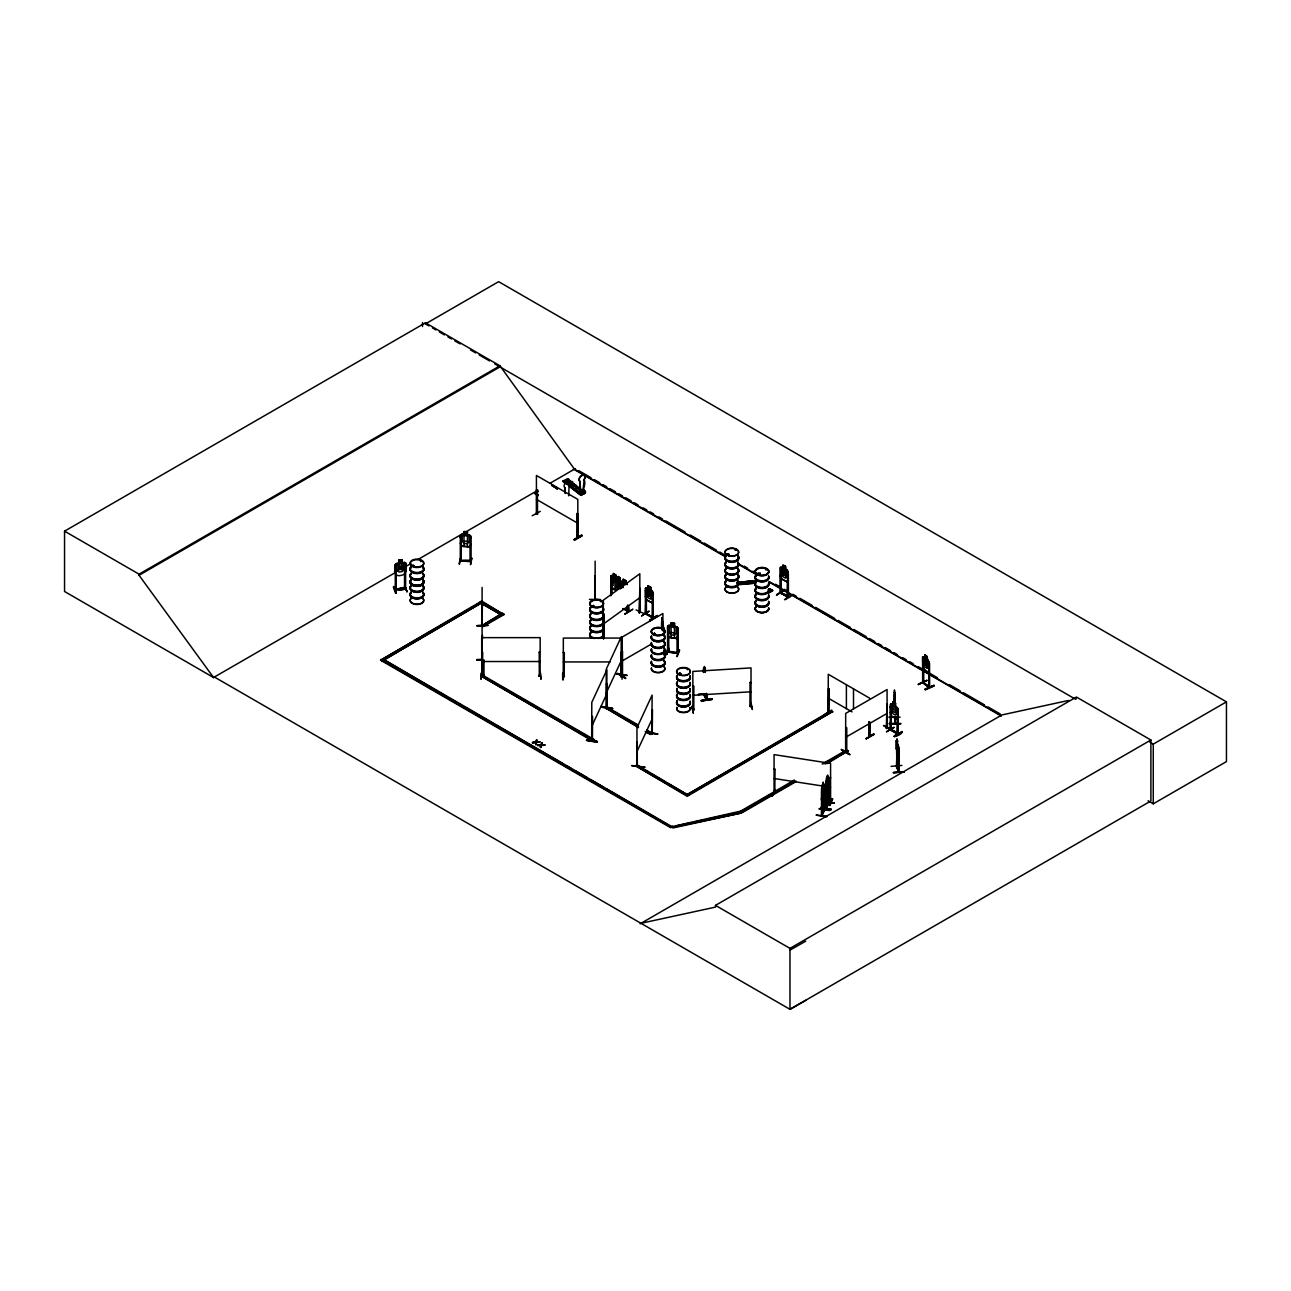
<?xml version="1.0" encoding="UTF-8"?>
<svg xmlns="http://www.w3.org/2000/svg" width="1291" height="1291" viewBox="0 0 1291 1291"><rect width="100%" height="100%" fill="white"/><g stroke="black" fill="none" stroke-linecap="round" stroke-linejoin="round"><path stroke-width="1.5" d="M894.518 704.095L894.453 689.959L894.582 693.073M589.454 599.379L600.428 599.508M894.921 704.563L893.388 703.676L893.388 702.707L894.921 703.579L894.679 699.028L894.582 700.238M894.502 692.057L894.679 698.092M894.582 699.948L894.679 694.978L894.615 697.027M894.615 702.514L894.566 703.821L894.405 698.496M568.702 495.825L569.073 485.916A3.663 2.388 -52.4 0 0 569.073 481.688A3.663 2.388 -52.4 0 0 564.925 483.48A3.663 2.388 -52.4 0 0 564.925 487.691L565.232 493.323M580.53 492.613L579.917 481.365A3.663 2.388 -52.4 0 1 579.917 477.137A3.663 2.388 -52.4 0 1 584.065 475.346A3.663 2.388 -52.4 0 1 584.065 479.574C586.727 483.576 581.547 493.856 582.677 490.419M582.806 491.516L584.194 479.671A3.663 2.388 -52.4 0 0 584.194 475.459A3.663 2.388 -52.4 0 0 580.062 477.25A3.663 2.388 -52.4 0 0 580.062 481.462L580.66 492.71M823.819 795.74C825.74 784.573 821.802 806.73 821.431 798.241M828.209 788.398C830.032 777.085 826.482 799.468 825.724 790.802M591.698 740.776L591.794 702.369L606.931 669.739L606.673 708.694L607.335 707.339M592.408 739.388L592.149 740.824L480.752 675.839L482.253 674.967L593.779 739.356L592.279 740.969L592.408 716.376L592.408 740.259M606.867 706.193L606.157 707.484M606.592 708.711L607.044 684.859M606.657 707.888L606.964 707.081M607.044 708.743L607.303 684.311M620.745 676.064L622.617 674.693L621.1 674.935M636.883 766.16L637.221 741.712L637.334 766.209L637.302 765.402M651.826 733.272C652.891 731.239 652.02 736.386 651.826 732.868L646.743 729.948M652.229 734.127L652.488 709.695M824.594 809.215L821.399 815.977L821.641 788.575L821.592 800.468M824.207 809.957L821.399 815.88M823.868 810.522L824.207 786.074L823.932 810.441M826.127 807.375C833.599 792.545 822.964 814.008 826.353 807.763M826.498 808.198L827.531 779.086L826.66 786.445M829 778.796L828.338 803.244L828.661 801.695M829.032 802.712L826.353 808.634M586.485 740.372C593.118 737.839 607.222 744.923 586.485 740.372L597.104 741.938M586.614 739.969L597.233 741.567M612.467 708.404L600.944 707.129L612.596 708.533M600.944 707.194L601.09 706.355L611.563 708.711M601.073 706.822L612.612 708.565M611.692 708.049L601.073 706.435M631.67 765.757C652.939 767.516 645.952 768.08 631.783 765.466M820.56 808.134L831.291 809.086M820.673 807.859L831.275 809.505M831.146 809.844L820.543 808.214L820.705 807.391M897.326 740.679L897.584 741.792C896.89 733.869 895.696 749.877 897.713 752.411L897.003 738.597M582.822 490.628C581.321 490.419 583.645 490.967 583.048 491.71M568.815 480.688L585.243 493.259L585.469 491.225L583.661 489.822L585.13 492.613L581.418 494.211L579.611 491.581L579.272 493.275L583.322 490.79L583.209 491.726M895.244 722.25L894.792 723.767L894.97 717.57M894.792 723.767L894.921 717.183M894.728 723.638L894.792 722.895M895.212 722.799L895.228 723.751L895.147 717.15M461.307 536.943L460.274 537.104L461.307 536.943L461.226 561.069M458.983 563.973L460.709 557.583M459.58 564.022L460.774 557.712M460.193 560.133L461.371 560.181L460.354 559.874M461.42 560.213C479.606 561.763 467.616 559.132 461.29 561.101M470.005 537.492L470.989 537.556L470.005 537.492L470.069 561.666L469.892 560.504M471.828 558.357L470.489 564.7L471.764 557.954M460.322 543.237L461.436 546.254L469.892 546.819L471.118 544.076M464.018 546.432L463.921 531.553L467.487 531.779L467.423 546.658M461.436 546.238L469.827 546.803M463.905 534.555L460.322 535.378L460.274 560.988L471.07 561.666L471.118 536.185L467.536 534.91M467.487 531.779L463.905 531.618M469.795 534.942L461.468 534.409L460.451 535.41L461.516 546.158M822.189 814.669L821.657 815.46M481.979 625.861L482.463 601.913M413.959 565.506L412.587 565.264M413.33 566.087L414.25 566.007M420.688 561.052L421.447 561.343L420.559 561.537M421.269 561.004L420.656 561.246M593.779 605.56L592.004 606.157M593.489 605.431L592.375 606.012L593.715 606.302M601.251 601.671L600.396 601.203M655.199 634.284C651.81 635.511 655.425 631.654 654.827 634.317M662.751 629.556L661.557 629.556L662.67 629.734M661.863 629.185L662.67 629.54L661.734 629.314M679.098 673.547L680.373 674.37L680.018 673.192M680.76 674.16L679.841 674.241M687.49 668.899L687.49 669.642M728.85 554.049L728.495 555.033L727.269 554.194M728.221 554.581L729.141 554.743M735.354 550.192L736.386 550.192M736.16 550.031L735.547 549.885M757.397 574.075L758.35 573.414M759.011 574.043L757.656 573.527M758.075 574.624L759.334 573.93M766.305 569.912L765.531 569.67M582.951 490.741L583.322 489.967M583.484 491.581L582.273 490.37L582.935 491.419M823.142 797.192L823.174 782.33L821.802 789.301L821.834 816.073L822.109 791.577M661.783 628.523L662.218 626.829M661.525 627.668L661.702 622.891M662.38 626.619L662.912 624.521L662.202 625.49L661.638 621.358M582.741 491.419C583.467 493.194 580.563 492.839 583.952 490.515L583.952 493.13L583.661 489.822M617.276 673.95C618.066 671.159 635.575 686.102 617.647 673.305M617.598 673.724L625.49 677.678M841.409 749.926C867.019 764.837 824.804 739.275 849.236 754.347M841.78 749.668L849.591 754.057M895.228 723.638L894.889 717.522M928.374 672.224L929.278 669.948M929.197 669.884L928.423 672.353L923.275 668.48L922.694 665.01M704.128 693.977L698.157 694.477L703.417 693.977M703.724 694.59L704.176 693.574M706.096 699.399L706.403 694.042M706.274 699.093L706.129 698.592M706.5 693.428L706.806 700.012L706.774 693.977M604.317 637.431L603.317 638.577L603.317 600.186L639.82 573.785L639.82 612.192C638.254 614.419 641.353 609.078 639.239 612.563M640.223 612.305L639.497 612.838L639.82 588.309L639.142 612.692M652.245 603.042L653.23 600.557L652.245 603.042L646.145 599.67L645.339 596.297M787.268 581.983L788.172 579.546L787.187 582.031L781.071 578.658L780.28 575.302M404.535 574.124L405.794 571.074L405.794 563.183L402.276 562.586L402.276 559.649L398.758 560.084L398.79 563.086L395.272 564.587C394.933 572.349 393.981 578.707 404.616 574.205L405.81 571.138M746.02 582.37L747.457 581.999M535.7 744.6L536.491 742.164L539.799 741.744L536.491 742.664L536.604 739.904L535.7 744.6L535.717 742.228M540.735 747.505L542.268 743.164L540.864 744.713L540.735 747.505L542.268 743.164M918.337 684.456L927.035 680.599M536.604 739.904L535.83 742.309L532.473 742.745L535.83 741.809M540.106 747.15L541.639 742.809M536.604 742.26L537.234 740.259M667.576 634.171L668.625 637.351L676.839 638.609L678.033 635.979M676.791 638.593L678.017 635.785M606.496 683.133L606.657 708.759M564.457 676.048L563.231 676.678L563.344 638.061L621.842 638.061L621.939 676.71L620.858 676.742L621.762 651.116M616.436 673.724L626.926 675.209M621.132 675.483L621.649 674.628M668.464 628.233L667.512 628.088L668.464 628.233L668.593 651.858M677.049 629.298L678.001 629.443L677.049 629.298L677.033 653.488L676.968 652.552M668.835 648.292L665.478 654.827L668.77 648.292M666.059 654.924L668.738 648.695M667.673 626.425L668.69 625.425L667.544 626.377L667.592 652.052L667.544 650.858M668.673 651.31L678.001 652.455M676.855 653.424L677.178 652.262M679.518 649.938L677.259 656.554M676.678 656.522L679.55 650.325M647.017 732.691L657.781 733.95L647.033 732.191M775.036 769.291L773.971 769.355L775.036 769.291L774.794 793.432C776.375 790.85 771.873 793.352 774.939 793.384M774.761 789.914L771.937 796.095L775.229 789.914M775.278 789.543L772.502 795.676M773.89 792.384L775.149 792.319M829.629 777.747L830.581 777.876L829.629 777.747L829.435 801.856L830.597 802.001L830.581 763.368L774.067 754.622L774.067 793.32M819.252 808.747L829.742 810.232M821.851 816.009L824.578 810.022L824.578 786.138M830.597 801.13L829.419 800.953L830.355 801.162M832.614 798.919C830.032 795.95 826.982 815.218 832.614 798.903M896.325 766.192L898.568 772.244M896.487 766.773L896.938 752.75M896.729 754.186L896.712 766.063L898.972 772.26L898.939 748.312M583.242 490.758L582.193 490.241M540.267 511.381L532.199 515.755M824.416 714.681L831.759 710.05M886.497 731.916L894.195 727.446M606.237 693.057L621.391 660.427M591.794 726.252L606.931 693.622M671.142 637.738L671.062 622.843L674.531 623.392L674.435 626.393L676.807 626.748C680.615 629.04 670.416 623.795 668.657 625.506L671.062 625.78M674.531 623.392L671.03 622.908M668.625 637.334L667.705 634.188M636.963 751.636L652.116 719.006M822.432 785.509L822.98 784.299M826.305 808.618L826.192 781.959L827.676 775.02L827.644 778.118L828.58 777.101L828.822 803.18M826.821 777.198L827.37 775.988L826.821 778.166M821.77 788.672L822.351 787.3M821.802 794.772L822.27 796.127L823.932 783.927L821.592 788.591M823.142 786.413L822.254 788.446M826.111 784.186L826.305 807.827M822.27 793.771L823.142 791.899M828.532 802.615L828.532 801.743M649.163 611.111L641.579 616.017M776.52 595.022L784.073 590.471M645.968 613.515L645.936 613.532M645.548 612.935L646.436 614.29L646.355 598.33M652.423 594.021L653.407 594.247L652.423 594.021L652.423 618.002L652.471 617.098M653.488 617.308C629.75 605.285 670.594 626.587 645.548 613.806M781.136 566.943L787.252 570.122L788.075 571.703L788.155 597.346L780.216 593.005L780.28 567.411L783.04 567.895M781.378 592.424L780.619 591.972L780.861 593.408L781.297 575.334M787.397 596.103C794.11 598.395 769.097 587.066 787.962 596.394M393.803 586.534L396.192 593.198L393.852 586.501M393.771 586.937L396.192 593.198M395.595 593.247L393.319 587.018M574.027 485.206C571.493 488.224 571.558 482.205 574.027 485.271M693.299 712.616L692.073 706.677M692.073 706.355L693.283 712.971M537.137 513.398L536.346 512.963L537.492 513.302M536.475 513.947L537.508 514.125L537.411 490.241L536.427 489.983L537.411 490.241M536.427 513.963L536.427 475.475L577.803 499.359L577.884 537.798L577.674 536.862M578.142 537.653L577.367 513.318L577.093 537.443L578.174 537.605L577.351 537.137L577.367 513.318M627.491 610.465L628.636 610.675L624.715 608.739M627.555 605.334C625.183 612.079 630.686 614.79 628.523 605.576M869.65 698.173L828.289 674.289L828.177 712.664L828.548 688.636L829.064 713.132L828.822 712.212M829.258 712.89L828.935 713.084M868.859 736.112L869.279 735.095L870.005 736.451L868.859 736.112L868.94 721.863M890.274 729.899L898.003 734.305L897.971 708.678L891.145 703.756L890.354 730.044L890.338 704.337L891.242 703.708M897.342 733.11L898.358 733.288L883.802 725.477M883.48 725.607L898.342 734.192L897.568 709.856L897.293 733.998L897.568 715.827M395.191 589.89L396.176 588.97M481.446 672.901L480.994 679.324L481.382 672.918M563.199 679.244L563.037 673.337M562.65 679.712L562.634 673.337M563.166 679.647L563.166 672.901L563.263 679.728M622.52 651.681L621.552 651.939L622.52 651.681L622.52 675.661L622.585 674.741M845.879 751.136L846.751 750.668L845.686 750.846M887.401 728.108L887.062 704.031L886.288 728.366L887.433 727.188L886.562 727.898M896.277 740.663L898.601 746.634L898.601 772.308L898.601 746.634M754.557 580.853L736.983 582.37M754.67 581.257L737.016 582.741M737.435 584.129L755.235 583.177L737.629 584.823M737.5 584.403L755.17 582.58L737.548 584.533M537.637 495.712L534.555 493.452L537.814 491.693M537.814 495.437L534.861 493.146L536.039 492.855M551.806 485.755L552.693 485.077M563.07 481.43L566.023 483.722L562.957 481.462L567.911 479.316M568.895 486.029L580.772 495.195L582.306 494.518L563.909 481.059M567.33 479.542L567.685 478.751L563.296 480.946L581.725 494.792L563.296 480.639M580.821 495.195L585.469 492.936M584.274 493.646L566.765 479.606M692.767 710.05C696.01 710.131 690.669 709.227 693.703 708.872L693.767 710.05L693.864 686.102L692.88 686.167M751.152 705.677L750.006 705.741M621.391 674.935L621.391 636.544L606.237 669.174L606.221 707.629M824.32 809.699L824.191 784.444M413.798 565.684L412.41 566.007M593.586 605.899L592.65 606.076M600.928 601.654L600.46 601.122M654.327 633.316L653.553 634.026M655.247 634.414L654.23 633.381M735.289 550.111L736.16 549.788M680.405 674.047C681.035 672.078 677.355 674.548 679.518 673.224M680.793 673.902L679.373 673.821M687.07 669.19L687.78 669.384M757.333 573.866L758.188 573.365M703.417 672.433L703.821 667.996L704.483 669.351M922.597 682.713L923.549 683.02M604.253 638.303L604.236 614.387L603.317 614.694L604.236 614.387M640.094 612.402L640.126 588.438M395.094 589.971C414.524 582.999 403.26 593.263 395.304 589.341L404.519 588.163M396.03 588.97L405.6 587.792M404.712 565.103L405.681 564.99L404.632 564.893L404.712 588.696M405.794 587.986L404.841 588.18M481.801 675.096L482.56 676.323L482.673 652.149L481.688 652.375M540.3 675.387L539.089 675.387M573.93 485.368L571.832 485.513M621.455 675.806L622.601 675.516L621.471 675.871L621.552 637.431L662.912 613.548L662.912 627.474M845.734 750.862L846.67 750.716M845.96 728.076L845.879 752.008L846.735 751.507L845.734 751.733M846.622 751.62L846.654 727.672M886.401 728.253L886.627 728.479M750.039 682.471L751.072 682.632L750.039 682.471L749.926 706.371L751.136 706.29M749.974 705.967L751.104 705.386L750.991 706.274M535.184 493.227L537.814 491.371M552.387 485.9L557.163 488.966M584.339 493.662L567.959 481.059M583.161 491.468L579.611 492.823L579.611 491.581M703.434 694.122L706.355 699.996M706.129 699.448L706.129 693.477M706.806 699.916L703.853 693.929L706.467 698.705M460.209 559.891L460.193 561.004M460.209 560.762L471.005 561.375M414.185 565.894L412.636 566.007M654.505 633.365L655.134 633.881L653.972 633.574M757.882 573.462L757.43 574.334L758.543 574.35M923.63 683.133L923.775 658.071L924.872 657.926L924.889 654.795L926.986 656.474L926.922 659.459L929.278 662.057L929.278 687.748L922.662 682.761L922.613 657.167L924.969 657.877L924.889 654.795L927.083 656.441L928.003 661.266L928.003 666.753L926.922 668.27L924.872 666.737L923.775 663.558M636.108 609.965L644.693 613.854M896.357 765.305L896.277 766.257M897.003 766.725L896.374 740.534L896.277 748.49M898.375 771.679L898.342 770.872M603.317 624.069L639.82 597.668M620.132 581.128L620.309 578.094C615.646 572.801 619.583 582.386 616.017 578.562L615.129 579.191L616.065 578.675M610.804 595.684L610.853 576.012L611.66 575.431L617.631 578.82M610.853 576.012L613.499 576.561L613.419 573.478L615.968 574.947L615.888 577.932L617.598 578.901M623.15 582.16L620.664 581.708M645.339 588.422L646.258 587.776L645.419 614.08L645.419 588.373M481.575 676.032L482.802 675.629M539.202 652.165L540.187 652.149L539.202 652.165L539.315 676.323L539.089 675.177L540.3 675.161L540.074 676.323L540.187 637.641L481.688 637.641L481.801 675.968M539.202 676.048L540.3 676.032M563.231 675.58L564.215 675.516M563.344 675.58L563.457 676.71M563.457 676.419L564.345 676.726M564.312 675.822L563.457 675.839M667.495 651.745L678.114 653.343M648.017 585.824L650.632 587.26L648.017 585.824L646.726 594.699L648.034 597.765L650.454 599.105L651.761 597.475L651.761 591.988L650.454 587.357M646.258 587.776L648.114 588.906L648.114 585.969M646.097 590.52L645.371 590.132L646.452 614.258M646.21 587.954L652.31 591.117L653.149 592.714L653.23 618.341L645.694 613.854M653.149 592.714L653.02 618.276M641.643 615.678L648.776 611.353M652.471 617.969L652.681 593.86M657.2 615.549L649.567 620.051L650.002 620.793L657.571 616.162L650.002 620.777M649.615 620.455L657.151 615.484M780.571 568.96L781.297 569.363M785.477 566.297L786.687 576.464L785.396 578.11L782.959 576.77L781.668 573.688L782.959 564.812L785.557 566.249L785.396 569.283L787.203 570.202M787.623 580.821L787.365 596.991L787.623 572.849M781.071 578.658L787.203 581.854M769.759 589.051L768.5 589.487A6.858 3.954 0 0 1 761.077 594.312A6.858 3.954 0 0 1 756.042 588.406M772.212 590.423L769.92 588.664M776.569 595.167L784.153 590.1L776.569 594.667M784.605 599.54C794.901 591.972 796.047 594.021 784.928 599.734M578.061 513.721L577.093 513.479M577.012 536.685L578.029 536.653M574.156 539.477L581.918 535.007L574.221 539.557M574.592 540.219L582.289 535.668L574.156 539.977M611.514 594.086L611.773 578.013M615.968 577.884L615.807 575.044M621.391 581.16L627.41 584.597L625.78 583.564L625.78 580.627L623.23 579.175L621.939 586.211M611.644 587.26C609.659 578.739 611.321 591.698 616.146 589.842M625.78 580.627L625.619 583.677M624.731 613.919C631.509 610.74 638.9 604.898 625.054 614.145M621.552 674.854L622.601 674.903M622.52 675.564L620.971 675.839M664.526 652.762L667.463 653.94L663.913 651.923M828.548 688.636L829.258 689.039M886.804 728.479L887.337 704.192M891.064 706.467L890.354 706.064L891.145 730.399L890.596 728.866M898.262 710.26L897.293 710.018M868.859 735.499L870.005 735.58M873.733 733.788L866.019 738.791L874.12 734.45M891.064 729.48L890.274 729.028L891.145 729.528M891.145 729.77L898.262 733.272M891.145 730.399L891.323 706.306M897.213 733.24L897.971 734.353M902.119 731.594C883.786 739.937 902.603 736.015 902.07 731.529M214.5 677.081L213.661 677.581L64.55 591.488L64.55 531.166L425.449 322.798L499.956 365.805L574.463 469.149L725.929 556.599A6.826 3.938 0 0 0 731.852 562.36A6.826 3.938 0 0 0 737.758 556.453M425.449 322.798L425.449 323.912L498.633 281.664L1226.45 701.868L1226.45 761.577L1153.266 803.825L1148.038 800.791M64.55 531.166L139.057 574.172L499.956 365.805M805.778 1000.331L789.979 1009.336L214.403 677.033L213.548 677.517L139.057 575.286L499.956 366.918M213.548 677.517L395.304 572.591M403.986 567.572L410.958 563.554M417.913 559.536L537.927 490.241M550.111 483.205L575.302 468.665M446.17 696.333L383.588 659.459L672.175 826.821L670.658 827.692L380.571 660.201L481.704 601.057L503.91 614.629L483.221 626.571L481.704 625.699L502.393 612.999L503.91 614.629M380.571 660.201L473.329 606.657M476.766 604.672L481.704 601.057M485.158 623.698L498.955 615.742M481.704 624.941L483.221 625.812L503.91 613.87M616.017 578.562L621.907 582.047L622.843 587.486M621.859 582.031L620.213 581.079L621.487 582.79L621.487 588.276M615.129 587.066L615.291 579.223L615.92 590.439L615.291 587.05M622.843 583.532L622.762 587.534M480.752 676.581L482.253 674.967M621.552 661.315L650.858 644.387M768.032 593.408L772.712 590.713L769.92 588.874L768.5 589.697L771.082 591.197L768.5 589.487M768.694 591.988L772.018 590.068M768.71 592.359L772.502 590.165M768.71 592.553L772.68 590.713M638.48 727.656L606.35 708.372L607.867 707.5L638.303 725.074M606.35 709.114L607.867 708.243L623.085 717.038M593.779 739.356L592.279 740.227L480.752 675.839M646.936 731.787L650.309 733.74L651.826 732.868M645.242 731.561L650.309 734.498L651.826 733.627L646.743 730.69M784.299 738.484L687.183 794.562L831.13 710.712L832.647 711.567L687.183 796.305L635.462 765.708L636.979 764.837L688.684 795.434L667.996 783.492M635.462 766.451L636.979 765.579L649.034 772.551M787.768 736.483L831.13 711.454L832.647 712.325M635.462 765.708L687.183 795.563L832.647 711.567M380.571 659.459L670.658 826.934L740.582 811.151L794.401 780.071M892.969 701.771L895.518 703.24L892.969 701.771L891.694 710.631L892.969 713.729L895.341 715.101L896.616 713.471L895.518 703.24M845.686 737.29L887.062 713.407M897.971 708.743L897.084 707.178M891.129 715.601L890.435 712.164L891.113 715.617L897.1 719.055L897.971 716.634M822.173 764.03L846.476 750.006L847.993 750.878L827.16 763.643M719.071 816.59L740.582 811.894L756.203 802.873M759.673 800.872L780.506 788.833M783.976 786.832L792.658 781.83M823.916 763.788L846.735 750.878M606.108 788.672L672.918 827.967L741.324 813.04L740.582 811.151L742.083 812.023L795.901 780.942M825.417 763.901L847.993 750.878M740.582 811.894L742.083 812.765L795.901 781.684M640.142 923.807L1001.897 714.94L1068.545 700.448M640.981 923.307L715.488 907.105L715.488 905.378L1076.387 697.011L1150.894 740.017L1150.894 800.969L789.979 1009.336L789.979 948.385L1150.894 740.017M1076.387 698.738L1075.548 699.238L494.76 363.917M1149.813 742.115L1153.266 744.116L1226.45 701.868M789.979 950.128L805.778 941.123M571.848 484.916L573.946 485.093M464.018 534.668L462.243 535.523L462.243 541.01L464.018 543.479L467.358 543.705L469.149 541.462L469.149 535.975L467.358 534.877M845.605 751.846L845.686 713.407L887.062 689.523L887.143 727.866M846.46 750.474L846.025 751.991M846.38 751.394L846.38 727.511M727.85 553.774L727.204 554.597M922.613 657.167L922.968 682.632L929.601 687.57L929.504 663.671L928.6 663.348L929.165 687.732L929.1 662.089M923.259 659.33L923.339 683.278M929.504 663.671L928.6 663.348M923.549 682.148L922.597 681.842L923.339 682.406M918.385 684.569L927.099 680.228L918.385 684.085M928.536 686.554L923.339 682.649L929.052 686.247M929.052 687.119L928.616 686.441M925.066 689.104C952.209 677.662 906.879 697.608 933.813 685.327M925.437 689.83L934.151 686.005M569.492 480.139C556.841 484.141 574.915 481.462 567.685 478.751M570.703 481.075C555.969 486.642 582.709 477.105 568.121 484.674M568.121 484.367L572.51 482.463M574.108 483.705C570.299 483.028 567.169 490.257 575.915 485.093M579.272 491.726L581.418 492.968M668.431 652.133L668.56 628.023M677.856 653.569L678.017 627.894L677.936 653.601L667.608 652.02M829.516 801.614L830.678 801.743M671.142 625.974L669.4 626.684L669.4 632.17L671.142 634.785L674.386 635.285L676.129 633.203L676.129 627.716L674.386 626.474M747.166 582.725L747.457 581.838M396.047 590.116L396.143 566.184L395.094 566.087L396.143 566.184M405.568 588.922L405.681 563.231M413.136 565.2L412.378 565.748M678.033 825.53L691.718 822.561M695.623 821.705L703.434 819.995M707.355 819.139L715.166 817.429M672.175 826.079L672.918 827.224L741.324 813.04M617.84 579.707L616.565 579.949L617.84 588.518M693.767 709.146L692.767 709.179M780.49 592.811L788.446 597.136L788.333 573.252L787.365 573.01M787.542 595.829L788.059 597.346M536.62 512.801L537.121 514.334L537.137 490.386M536.62 513.673L537.508 514.125M627.749 610.223L628.233 611.756M828.467 711.599L828.677 711.68M869.133 735.967L869.876 736.338M701.352 700.416C734.143 695.542 679.195 704.483 711.922 698.754M712.051 699.415L701.384 700.932L712.067 699.48M703.385 668.431L703.547 672.417M705.322 668.431L705.289 672.417L704.353 666.43L705.451 671.352M750.975 706.597L751.023 667.899L692.847 671.433L692.896 710.098L692.734 708.969M662.864 628.459L661.767 617.808L662.315 621.019L661.815 618.825M662.477 622.795L663.396 631.541M663.413 625.828L661.767 617.808M663.768 627.507L663.768 631.493M663.606 650.987L668.948 650.309L663.735 651.826L669.077 651.084M663.622 651.067L668.964 650.341M663.606 651.487L668.964 650.729M536.604 741.76L539.799 741.744M532.473 742.244L539.799 742.244M532.473 742.745L535.717 742.728M541.639 744.665L544.834 745.149L541.526 745.569M540.751 745.633L537.508 745.149L544.834 745.149M537.508 745.149L540.864 744.713M537.508 745.649L540.864 745.214M541.526 745.068L544.834 744.649M402.308 559.713L398.79 560.149L398.903 563.166L397.144 564.377L397.144 569.864L398.903 571.994L402.179 571.574L403.938 569.008L403.938 563.521L402.179 562.763L402.276 559.649M404.583 562.36L396.385 563.392L395.24 564.522L395.304 590.213M406.907 591.843L404.583 585.662L406.972 591.343M620.81 675.548L621.729 675.548M896.938 742.793L897.713 750.071C897.358 727.527 895.97 755.638 897.535 747.618C898.165 761.545 898.601 739.598 897.519 746.279L897.148 742.664M896.261 748.425L898.229 756.752L898.488 754.541M891.032 766.354L901.893 765.434M898.568 771.373L898.972 772.163M893.42 772.438L904.281 771.97L893.437 772.518M667.108 654.069L663.961 652.262M736.935 582.451L754.541 580.805M737.064 582.919L754.735 581.483M737.145 583.177L752.782 581.692M922.887 681.713L923.097 683.213M728.221 573.704L727.688 573.753M758.914 573.85L757.785 573.85L759.415 574.027M780.571 592.843L780.442 567.459M780.974 593.408L781.023 569.525M751.152 703.159L752.379 709.501L750.636 702.788M751.023 705.37L749.99 705.451L750.2 706.613M751.072 706.516L750.039 706.355M692.847 695.316L751.023 691.782M470.989 561.698L470.828 560.81M536.701 513.721L536.701 489.838M628.217 611.708L628.265 605.721M869.214 735.999L869.214 721.717M827.531 778.102L827.999 783.556L826.66 788.785L826.192 787.445M895.147 699.238L895.147 705.209M894.469 699.754L894.389 703.321L894.518 692.218M889.176 717.038L894.663 716.941M889.176 717.376L900.134 717.167M900.472 723.702C866.309 723.589 923.872 722.992 889.515 724.186M487.756 625.199L476.799 625.748L487.756 625.328M476.799 625.602L487.756 625.538M482.463 635.107L482.463 638.948M564.328 652.568L563.344 652.568L564.328 652.568L564.232 676.742M620.858 652.568L621.859 652.794L620.858 652.568L620.745 676.678L621.842 676.403M482.285 659.217L476.799 659.653L482.285 659.959M476.799 659.991L482.285 659.556M476.799 659.636L482.285 659.895M622.004 672.934L622.068 679.276M481.688 676.258L482.673 676.258M539.202 676.258L540.187 676.258M540.267 672.482L540.945 679.308L540.348 672.53M594.748 575.673L594.748 600.218M481.688 661.525L540.187 661.525M563.344 661.944L610.143 661.944M481.85 674.822L483.98 674.822M481.85 675.564L483.98 675.564L483.98 659.798M829.597 800.694L829.629 801.889M830.371 802.001L830.371 801.13M622.246 675.419L622.246 651.535M464.018 535.636L467.358 535.862M464.018 541.123L467.358 541.349M728.495 553.855L727.366 554.63M679.841 673.321L680.906 673.854M668.544 651.003L667.528 652.003M616.307 673.934L626.942 675.548M647.033 732.513L657.668 734.143M829.855 805.019L832.033 798.822M819.123 808.957L829.758 810.57M826.95 816.348C809.586 814.121 815.67 815.218 826.934 816.767M671.142 626.942L674.451 627.571M671.142 632.429L674.386 632.929M668.738 637.189L676.742 638.416M826.627 777.004L825.82 783.008L828.612 777.004M822.351 784.363L822.222 799.081M774.067 778.505L830.581 787.252M823.561 801.614L834.18 803.26M898.714 771.566L896.777 766.144M404.599 585.162L406.988 591.714M728.544 554.129L727.688 554.646M869.634 736.612L869.65 722.266M894.421 717.231L894.389 718.006M482.092 659.572L482.092 587.389M652.278 591.197L650.535 590.245L650.632 587.26M646.21 599.605L652.342 602.994M563.296 480.946L581.337 494.953M581.45 494.889L581.079 493.114M893.824 727.317L886.546 731.577M623.23 579.369L625.619 580.724M615.807 578.965L613.419 577.593L613.419 583.08M625.619 584.645L623.23 583.29L623.23 586.937M611.514 578.174L610.804 577.771L611.079 595.522M611.563 587.308L616.065 589.89M828.322 712.745L828.983 689.2M868.94 736.16L869.731 736.612L869.924 722.121M624.441 608.9L627.474 610.627M623.198 608.497L628.491 611.466M622.924 608.658L628.265 611.692M617.647 673.628L625.506 678.178M425.449 323.912L428.919 325.913M432.388 327.914L435.858 329.915M439.311 331.916L444.507 334.918M447.977 336.919L451.447 338.92M454.916 340.921L460.112 343.922M470.505 349.926L475.701 352.927M479.171 354.928L489.563 360.915M578.788 470.666L590.971 477.702M594.457 479.719L599.686 482.737M603.155 484.738L606.641 486.755M610.127 488.756L615.355 491.774M618.841 493.791L622.31 495.809M625.796 497.81L631.025 500.827M634.51 502.845L637.98 504.846M643.208 507.863L646.694 509.88M650.18 511.881L653.649 513.899M658.878 516.916L662.364 518.917M665.849 520.935L685.005 531.989M690.217 535.007L700.674 541.042M704.144 543.043L716.344 550.079M719.813 552.096L725.042 555.114M744.197 566.168L747.683 568.185M752.895 571.187L756.381 573.204M775.536 584.258L780.765 587.276M784.25 589.293L787.72 591.294M792.948 594.312L796.434 596.329M799.92 598.33L812.104 605.366M815.589 607.383L834.744 618.437M838.214 620.455L850.414 627.491M853.884 629.492L866.083 636.544M869.553 638.545L874.782 641.562M878.267 643.58L881.753 645.581M885.239 647.598L890.451 650.616M893.937 652.617L897.423 654.634M902.635 657.652L906.121 659.653M909.606 661.67L913.092 663.671M918.321 666.689L921.79 668.706M925.276 670.707L937.46 677.759M949.66 684.795L960.101 690.814M963.586 692.831L984.484 704.886M987.954 706.903L1000.154 713.939M738.129 563.634L755.542 573.688M769.468 581.741L1001.041 715.44M573.317 468.988L725.3 556.728M737.532 563.796L754.993 573.882M768.968 581.951L1001.3 716.085M536.427 499.359L577.803 523.242M890.322 707.129L897.971 711.519M828.289 698.173L852.076 711.906M620.132 578.19L617.76 576.819L617.76 579.756M846.476 750.749L847.993 751.62M483.431 602.8L500.666 612.757M481.93 603.672L500.892 614.629L480.204 602.687M626.458 718.974L636.608 724.832M606.35 708.372L638.48 726.914M483.996 676.71L497.939 684.763M501.424 686.78L538.024 707.904M541.51 709.921L590.294 738.081M652.488 774.535L664.558 781.507M449.639 698.35L461.823 705.37M465.293 707.371L562.65 763.578M566.12 765.595L571.332 768.597M574.818 770.614L586.985 777.634M590.455 779.651L602.623 786.671M715.488 905.378L789.979 948.385M404.503 562.392L405.81 563.247M923.339 656.764L928.374 660.556M567.669 479.042L585.469 492.775M564.151 480.591L582.273 494.55M569.073 485.916L580.869 495.163M564.925 487.691L565.361 493.436M557.438 489.047L554.501 486.481M534.894 492.646L538.395 495.389M534.894 492.952L538.186 495.47M933.829 685.715L925.131 689.572M740.582 811.151L741.324 812.297M787.123 570.251L787.994 571.703M652.197 591.246L653.052 592.714M704.547 667.431L705.128 668.625M704.547 668.399L705.128 669.609M703.676 668.012L705.289 671.336M620.277 588.97L618.922 585.436C617.921 589.438 614.919 586.227 618.389 584.468L616.791 580.208L618.889 584.097C619.809 580.224 622.843 583.532 619.438 585.097L620.519 587.857M613.419 585.436L612.128 582.354L613.419 573.478M904.281 771.953L893.437 772.857M754.59 580.498L755.17 582.79M691.992 706.742L693.202 713.035M894.469 699.528L894.566 701.481M894.615 694.042L894.647 697.931M1153.266 744.116L1153.266 803.825M897.89 708.727L897.89 716.57M894.857 693.606L894.76 705.225M894.502 717.199L894.502 718.135M853.512 688.845L853.512 708.743M846.396 684.746L846.396 708.63M828.499 776.972L828.338 803.244M825.724 782.959L825.82 808.682M823.287 782.346L823.255 785.461M751.862 582.903L751.265 581.015M748.118 583.258L747.521 581.37M746.133 583.435L745.536 581.563M674.418 623.472L674.435 638.238M663.526 626.958L663.526 630.928M662.444 627.458L661.67 621.907L661.67 627.394M652.229 710.244L652.197 734.192M651.858 734.079L652.116 695.123L636.963 727.753L636.947 766.209M627.829 605.172L627.829 611.143M611.773 585.969L611.773 593.941M603.93 614.258L603.785 638.706M603.623 614.839L603.559 638.771M595.135 561.149L595.135 600.218M422.528 322.572L422.528 326.526M404.632 564.893L404.599 589.003M396.063 565.974L396.063 590.148M139.057 574.172L139.057 575.286M737.855 562.618A6.939 4.002 0 0 1 731.852 568.637A6.939 4.002 0 0 1 725.832 562.618M737.774 563.037A6.842 3.954 0 0 1 731.852 568.96A6.842 3.954 0 0 1 725.929 563.037M737.79 568.33A6.858 3.954 0 0 1 731.852 574.269A6.858 3.954 0 0 1 725.913 568.33M737.79 568.556A6.858 3.954 0 0 1 731.852 574.495A6.858 3.954 0 0 1 725.913 568.556M737.855 556.034A6.939 4.002 0 0 1 731.852 562.037A6.939 4.002 0 0 1 725.832 556.034M737.774 561.924A6.842 3.954 0 0 1 731.852 567.862A6.842 3.954 0 0 1 725.929 561.924M737.855 562.279A6.939 4.002 0 0 1 731.852 568.298A6.939 4.002 0 0 1 725.832 562.279M737.855 555.695A6.939 4.002 0 0 1 731.852 561.698A6.939 4.002 0 0 1 725.832 555.695M737.774 555.34A6.842 3.954 0 0 1 731.852 561.262A6.842 3.954 0 0 1 725.929 555.34M737.855 581.402A6.939 4.002 0 0 1 731.852 587.421A6.939 4.002 0 0 1 725.832 581.402M737.774 581.821A6.842 3.954 0 0 1 731.852 587.744A6.842 3.954 0 0 1 725.929 581.821M737.79 587.115A6.858 3.954 0 0 1 731.852 593.053A6.858 3.954 0 0 1 725.913 587.115M737.758 569.17A6.826 3.938 0 0 1 731.852 575.076A6.826 3.938 0 0 1 725.929 569.17M737.79 587.34A6.858 3.954 0 0 1 731.852 593.279A6.858 3.954 0 0 1 725.913 587.34M737.79 568.831A6.858 3.954 0 0 1 731.852 574.769A6.858 3.954 0 0 1 725.913 568.831M737.855 574.818A6.939 4.002 0 0 1 731.852 580.821A6.939 4.002 0 0 1 725.832 574.818M737.774 580.708A6.842 3.954 0 0 1 731.852 586.647A6.842 3.954 0 0 1 725.929 580.708M737.758 575.237A6.826 3.938 0 0 1 731.852 581.144A6.826 3.938 0 0 1 725.929 575.237M737.855 581.063A6.939 4.002 0 0 1 731.852 587.082A6.939 4.002 0 0 1 725.832 581.063M737.855 574.479A6.939 4.002 0 0 1 731.852 580.482A6.939 4.002 0 0 1 725.832 574.479M737.774 574.124A6.842 3.954 0 0 1 731.852 580.046A6.842 3.954 0 0 1 725.929 574.124M602.655 614.177A6.939 4.002 0 0 1 596.652 620.18A6.939 4.002 0 0 1 590.633 614.177M602.558 614.597A6.826 3.938 0 0 1 596.652 620.503A6.826 3.938 0 0 1 590.729 614.597M602.542 619.745A6.81 3.938 0 0 1 596.652 625.651A6.81 3.938 0 0 1 590.745 619.745M602.574 620.083A6.842 3.954 0 0 1 596.652 626.006A6.842 3.954 0 0 1 590.729 620.083M602.655 607.593A6.939 4.002 0 0 1 596.652 613.596A6.939 4.002 0 0 1 590.633 607.593M602.558 613.483A6.826 3.938 0 0 1 596.652 619.406A6.826 3.938 0 0 1 590.729 613.483M602.574 607.996A6.842 3.954 0 0 1 596.652 613.919A6.842 3.954 0 0 1 590.729 607.996M602.655 613.838A6.939 4.002 0 0 1 596.652 619.841A6.939 4.002 0 0 1 590.633 613.838M602.655 607.254A6.939 4.002 0 0 1 596.652 613.257A6.939 4.002 0 0 1 590.633 607.254M602.574 606.899A6.842 3.954 0 0 1 596.652 612.822A6.842 3.954 0 0 1 590.729 606.899M602.655 632.961A6.939 4.002 0 0 1 600.121 638.432M593.182 638.432A6.939 4.002 0 0 1 590.633 632.961M602.59 620.374A6.858 3.954 0 0 1 596.652 626.313A6.858 3.954 0 0 1 590.713 620.374M602.574 633.365A6.842 3.954 0 0 1 601.493 638.141M591.811 638.141A6.842 3.954 0 0 1 590.729 633.365M602.542 620.729A6.81 3.938 0 0 1 596.652 626.635A6.81 3.938 0 0 1 590.745 620.729M602.655 626.377A6.939 4.002 0 0 1 596.652 632.38A6.939 4.002 0 0 1 590.633 626.377M602.558 632.267A6.826 3.938 0 0 1 596.652 638.19A6.826 3.938 0 0 1 590.729 632.267M602.558 626.78A6.826 3.938 0 0 1 596.652 632.703A6.826 3.938 0 0 1 590.729 626.78M602.655 632.622A6.939 4.002 0 0 1 598.443 638.496M594.844 638.496A6.939 4.002 0 0 1 590.633 632.622M602.655 626.038A6.939 4.002 0 0 1 596.652 632.041A6.939 4.002 0 0 1 590.633 626.038M602.574 625.683A6.842 3.954 0 0 1 596.652 631.606A6.842 3.954 0 0 1 590.729 625.683M664.058 647.856A6.858 3.954 0 0 1 659.023 653.746A6.858 3.954 0 0 1 651.503 648.808M664.058 635.979A6.842 3.954 0 0 1 659.023 641.869A6.842 3.954 0 0 1 651.519 636.931M664.058 634.865A6.842 3.954 0 0 1 659.023 640.756A6.842 3.954 0 0 1 651.519 635.817M664.058 642.563A6.842 3.954 0 0 1 659.023 648.453A6.842 3.954 0 0 1 651.519 643.515M664.139 642.16A6.939 4.002 0 0 1 659.023 648.13A6.939 4.002 0 0 1 651.422 643.128M664.139 641.821A6.939 4.002 0 0 1 659.023 647.792A6.939 4.002 0 0 1 651.422 642.773M664.139 635.559A6.939 4.002 0 0 1 659.023 641.53A6.939 4.002 0 0 1 651.422 636.528M664.139 635.22A6.939 4.002 0 0 1 659.023 641.191A6.939 4.002 0 0 1 651.422 636.189M664.058 641.466A6.842 3.954 0 0 1 659.023 647.356A6.842 3.954 0 0 1 651.519 642.418M664.058 648.082A6.842 3.954 0 0 1 659.023 653.972A6.842 3.954 0 0 1 651.519 649.034M664.058 648.34A6.858 3.954 0 0 1 659.023 654.247A6.858 3.954 0 0 1 651.503 649.308M664.058 653.649A6.842 3.954 0 0 1 659.023 659.54A6.842 3.954 0 0 1 651.519 654.602M664.058 661.347A6.842 3.954 0 0 1 659.023 667.237A6.842 3.954 0 0 1 651.519 662.299M664.139 660.944A6.939 4.002 0 0 1 659.023 666.914A6.939 4.002 0 0 1 651.422 661.912M664.139 660.605A6.939 4.002 0 0 1 659.023 666.576A6.939 4.002 0 0 1 651.422 661.557M664.058 660.25A6.842 3.954 0 0 1 659.023 666.14A6.842 3.954 0 0 1 651.519 661.202M664.139 654.343A6.939 4.002 0 0 1 659.023 660.314A6.939 4.002 0 0 1 651.422 655.312M664.139 654.004A6.939 4.002 0 0 1 659.023 659.975A6.939 4.002 0 0 1 651.422 654.973M664.058 654.763A6.842 3.954 0 0 1 659.023 660.653A6.842 3.954 0 0 1 651.519 655.715M664.058 666.866A6.842 3.954 0 0 1 659.023 672.756A6.842 3.954 0 0 1 651.519 667.818M664.026 666.511A6.81 3.938 0 0 1 659.895 672.272A6.81 3.938 0 0 1 651.31 668.48M664.026 648.711A6.81 3.938 0 0 1 659.895 654.472A6.81 3.938 0 0 1 651.31 650.68M768.678 583.177A6.939 4.002 0 0 1 761.077 588.18A6.939 4.002 0 0 1 755.961 582.209M768.581 583.564A6.842 3.954 0 0 1 761.077 588.502A6.842 3.954 0 0 1 756.058 582.612M768.774 589.745A6.794 3.921 0 0 1 760.221 593.537A6.794 3.921 0 0 1 756.09 587.776M768.597 589.083A6.858 3.954 0 0 1 761.077 594.038A6.858 3.954 0 0 1 756.042 588.131M768.678 576.577A6.939 4.002 0 0 1 761.077 581.596A6.939 4.002 0 0 1 755.961 575.608M757.075 574.785A6.939 4.002 0 0 1 760.189 573.753M768.581 582.467A6.826 3.938 0 0 1 761.093 587.389A6.826 3.938 0 0 1 756.058 581.515M768.581 576.98A6.826 3.938 0 0 1 761.093 581.902A6.826 3.938 0 0 1 756.058 576.028M757.155 575.221A6.826 3.938 0 0 1 760.205 574.188M768.678 582.838A6.939 4.002 0 0 1 761.077 587.841A6.939 4.002 0 0 1 755.961 581.87M768.678 576.238A6.939 4.002 0 0 1 761.077 581.257A6.939 4.002 0 0 1 755.961 575.27M757.075 574.447A6.939 4.002 0 0 1 760.189 573.414M768.581 575.883A6.826 3.938 0 0 1 761.093 580.805A6.826 3.938 0 0 1 756.058 574.931M757.155 574.108A6.826 3.938 0 0 1 760.205 573.091M768.678 601.961A6.939 4.002 0 0 1 761.077 606.964A6.939 4.002 0 0 1 755.961 600.993M768.581 602.348A6.842 3.954 0 0 1 761.077 607.286A6.842 3.954 0 0 1 756.058 601.396M768.774 608.529A6.794 3.921 0 0 1 760.221 612.321A6.794 3.921 0 0 1 756.09 606.56M768.79 590.729A6.81 3.938 0 0 1 760.221 594.522A6.81 3.938 0 0 1 756.074 588.761M768.597 607.658A6.858 3.954 0 0 1 761.077 612.596A6.858 3.954 0 0 1 756.042 606.705M768.581 607.867A6.826 3.938 0 0 1 761.093 612.789A6.826 3.938 0 0 1 756.058 606.915M768.678 595.361A6.939 4.002 0 0 1 761.077 600.38A6.939 4.002 0 0 1 755.961 594.393M768.581 601.251A6.842 3.954 0 0 1 761.077 606.189A6.842 3.954 0 0 1 756.058 600.299M768.581 595.764A6.842 3.954 0 0 1 761.077 600.702A6.842 3.954 0 0 1 756.058 594.812M768.678 601.622A6.939 4.002 0 0 1 761.077 606.625A6.939 4.002 0 0 1 755.961 600.654M768.678 595.022A6.939 4.002 0 0 1 761.077 600.041A6.939 4.002 0 0 1 755.961 594.054M768.581 594.667A6.826 3.938 0 0 1 761.093 599.589A6.826 3.938 0 0 1 756.058 593.715M422.964 573.882A6.939 4.002 0 0 1 416.961 579.885A6.939 4.002 0 0 1 410.941 573.882M422.883 574.301A6.842 3.954 0 0 1 416.961 580.224A6.842 3.954 0 0 1 411.038 574.301M422.883 579.82A6.842 3.954 0 0 1 416.961 585.743A6.842 3.954 0 0 1 411.038 579.82M422.964 567.298A6.939 4.002 0 0 1 416.961 573.301A6.939 4.002 0 0 1 410.941 567.298M422.867 573.188A6.826 3.938 0 0 1 416.961 579.11A6.826 3.938 0 0 1 411.038 573.188M422.883 567.701A6.842 3.954 0 0 1 416.961 573.624A6.842 3.954 0 0 1 411.038 567.701M422.964 573.543A6.939 4.002 0 0 1 416.961 579.546A6.939 4.002 0 0 1 410.941 573.543M422.964 566.959A6.939 4.002 0 0 1 416.961 572.962A6.939 4.002 0 0 1 410.941 566.959M422.883 566.604A6.842 3.954 0 0 1 416.961 572.526A6.842 3.954 0 0 1 411.038 566.604M422.964 592.666A6.939 4.002 0 0 1 416.961 598.669A6.939 4.002 0 0 1 410.941 592.666M422.883 593.085A6.842 3.954 0 0 1 416.961 599.008A6.842 3.954 0 0 1 411.038 593.085M422.851 598.233A6.794 3.921 0 0 1 416.961 604.123A6.794 3.921 0 0 1 411.071 598.233M422.883 598.604A6.842 3.954 0 0 1 416.961 604.527A6.842 3.954 0 0 1 411.038 598.604M422.964 586.082A6.939 4.002 0 0 1 416.961 592.085A6.939 4.002 0 0 1 410.941 586.082M422.867 591.972A6.826 3.938 0 0 1 416.961 597.894A6.826 3.938 0 0 1 411.038 591.972M422.883 586.485A6.842 3.954 0 0 1 416.961 592.408A6.842 3.954 0 0 1 411.038 586.485M422.964 592.327A6.939 4.002 0 0 1 416.961 598.33A6.939 4.002 0 0 1 410.941 592.327M422.964 585.743A6.939 4.002 0 0 1 416.961 591.746A6.939 4.002 0 0 1 410.941 585.743M422.883 585.388A6.842 3.954 0 0 1 416.961 591.31A6.842 3.954 0 0 1 411.038 585.388M690.169 682.987A6.939 4.002 0 0 1 682.568 688.006A6.939 4.002 0 0 1 677.468 682.019M690.169 676.403A6.939 4.002 0 0 1 682.568 681.406A6.939 4.002 0 0 1 677.468 675.435M690.169 682.649A6.939 4.002 0 0 1 682.568 687.667A6.939 4.002 0 0 1 677.468 681.68M690.169 676.064A6.939 4.002 0 0 1 682.568 681.067A6.939 4.002 0 0 1 677.468 675.096M690.072 676.807A6.842 3.954 0 0 1 683.472 681.777A6.842 3.954 0 0 1 676.855 676.807M690.072 675.693A6.842 3.954 0 0 1 683.472 680.664A6.842 3.954 0 0 1 676.855 675.693M690.072 683.391A6.842 3.954 0 0 1 683.472 688.361A6.842 3.954 0 0 1 676.855 683.391M690.072 682.277A6.842 3.954 0 0 1 683.472 687.264A6.842 3.954 0 0 1 676.855 682.277M690.088 689.168A6.858 3.954 0 0 1 683.472 694.138A6.858 3.954 0 0 1 676.855 689.184M676.855 689.168A6.858 3.954 0 0 0 683.472 694.138A6.858 3.954 0 0 0 690.088 689.184M690.169 701.771A6.939 4.002 0 0 1 682.568 706.79A6.939 4.002 0 0 1 677.468 700.803M690.056 689.523A6.81 3.938 0 0 1 683.472 694.477A6.81 3.938 0 0 1 676.887 689.523M690.056 707.339A6.81 3.938 0 0 1 683.472 712.293A6.81 3.938 0 0 1 676.887 707.339M690.169 695.187A6.939 4.002 0 0 1 682.568 700.19A6.939 4.002 0 0 1 677.468 694.219M690.169 701.433A6.939 4.002 0 0 1 682.568 706.451A6.939 4.002 0 0 1 677.468 700.464M690.169 694.848A6.939 4.002 0 0 1 682.568 699.851A6.939 4.002 0 0 1 677.468 693.88M690.072 695.591A6.842 3.954 0 0 1 683.472 700.561A6.842 3.954 0 0 1 676.855 695.591M690.072 694.477A6.842 3.954 0 0 1 683.472 699.448A6.842 3.954 0 0 1 676.855 694.477M690.072 702.175A6.842 3.954 0 0 1 683.472 707.145A6.842 3.954 0 0 1 676.855 702.175M690.072 701.061A6.842 3.954 0 0 1 683.472 706.048A6.842 3.954 0 0 1 676.855 701.061M690.088 707.694A6.858 3.954 0 0 1 683.472 712.68A6.858 3.954 0 0 1 676.855 707.694M554.355 487.143A3.663 2.388 -52.4 0 1 556.421 488.353M554.485 487.256A3.663 2.388 -52.4 0 1 556.566 488.466M826.482 781.717L826.45 788.623L827.257 784.04C828.644 791.157 828.096 769.323 827.273 782.701L826.514 781.555M927.939 667.802L926.47 663.316L927.874 661.105L927.148 660.476L925.986 662.283L924.308 658.265L925.566 662.622C922.694 664.171 925.147 667.592 926.034 663.622L927.809 667.867M651.632 598.54L649.357 594.538C648.243 598.524 645.468 595.458 648.808 593.586L647.178 589.325L649.325 593.198C650.277 589.309 653.375 592.585 649.889 594.199L651.632 598.54M786.574 577.529L784.299 573.527C783.347 577.529 780.297 574.495 783.75 572.575L782.12 568.33L784.25 572.203C785.202 568.298 788.317 571.574 784.815 573.188L786.574 577.529M403.583 570.202L402.453 570.444L400.517 567.846L397.467 571.09L399.774 567.298L397.58 564.215L400.468 566.539L403.454 563.473L401.227 567.136L403.583 570.202M823.69 801.404L834.276 803.034L823.69 801.404M662.912 628.055L662.912 628.055M873.781 734.192L866.019 738.791L873.829 734.272M902.119 731.932L894.356 736.532L902.119 731.932M481.704 602.8L382.071 661.073L481.704 602.8M401.598 560.391L399.484 560.649L399.484 561.633L401.598 561.359L401.598 560.391M402.179 563.747L398.903 564.151L398.903 569.638L402.179 569.218L402.179 563.747M466.761 532.392L464.615 532.247L464.615 533.231L466.761 533.377L466.761 532.392M673.805 623.94L671.723 623.618L671.723 624.586L673.805 624.909L673.805 623.94M784.96 566.604L783.395 565.732L784.96 567.572L784.96 566.604M785.396 570.267L782.959 568.928L782.959 574.414L785.396 575.754L785.396 570.267M650.019 587.599L648.469 586.743L650.019 588.583L650.019 587.599M650.454 591.278L648.034 589.939L648.034 595.425L650.454 596.765L650.454 591.278M615.371 575.286L613.838 574.414L615.371 576.27L615.371 575.286M625.183 580.982L623.65 580.095L625.183 581.951L625.183 580.982M895.341 707.258L892.969 705.887L892.969 711.373L895.341 712.745L895.341 707.258M619.793 578.384L618.26 577.497L619.793 579.369L619.793 578.384M620.213 582.047L617.84 580.676L617.84 586.162L620.213 587.534L620.213 582.047M926.551 656.732L925.227 655.747L926.551 657.716L926.551 656.732M926.922 660.443L924.889 658.862L924.872 664.381L926.922 665.93L926.922 660.443M753.186 582.774L752.605 580.692L753.186 582.774M749.877 583.08L749.296 580.998L749.877 583.08M728.414 555.453A6.858 3.954 0 0 0 738.694 552.032A6.858 3.954 0 0 0 728.414 548.594A6.858 3.954 0 0 0 728.414 555.453M728.447 555.743A6.81 3.938 0 0 0 738.662 552.338A6.81 3.938 0 0 0 728.447 548.933A6.81 3.938 0 0 0 728.447 555.743M593.215 606.786A6.858 3.954 0 0 0 603.51 603.365A6.858 3.954 0 0 0 593.215 599.928A6.858 3.954 0 0 0 593.215 606.786M593.247 607.319A6.81 3.938 0 0 0 603.462 603.914A6.81 3.938 0 0 0 593.247 600.509A6.81 3.938 0 0 0 593.247 607.319M593.215 606.996A6.858 3.954 0 0 0 603.51 603.575A6.858 3.954 0 0 0 593.215 600.154A6.858 3.954 0 0 0 593.215 606.996M654.698 634.769A6.858 3.954 0 0 0 664.978 631.331A6.858 3.954 0 0 0 654.698 627.91A6.858 3.954 0 0 0 654.698 634.769M654.715 635.301A6.81 3.938 0 0 0 664.946 631.896A6.81 3.938 0 0 0 654.715 628.491A6.81 3.938 0 0 0 654.715 635.301M654.698 634.978A6.858 3.954 0 0 0 664.978 631.557A6.858 3.954 0 0 0 654.698 628.12A6.858 3.954 0 0 0 654.698 634.978M758.559 574.769A6.826 3.938 0 0 0 768.807 571.364A6.826 3.938 0 0 0 758.559 567.943A6.826 3.938 0 0 0 758.559 574.769M758.575 575.35A6.81 3.938 0 0 0 768.79 571.945A6.81 3.938 0 0 0 758.575 568.54A6.81 3.938 0 0 0 758.575 575.35M757.123 574.398A6.858 3.954 0 0 0 768.597 572.623A6.858 3.954 0 0 0 760.205 567.766A6.858 3.954 0 0 0 757.123 574.398M413.54 566.459A6.842 3.954 0 0 0 423.803 563.037A6.842 3.954 0 0 0 413.54 559.616A6.842 3.954 0 0 0 413.54 566.459M416.961 585.339A6.794 3.921 0 0 0 422.851 579.449A6.858 3.954 0 0 1 416.961 585.533A6.858 3.954 0 0 1 411.022 579.594A6.794 3.921 0 0 0 416.961 585.339M413.54 567.023A6.826 3.938 0 0 0 423.787 563.618A6.826 3.938 0 0 0 413.54 560.197A6.826 3.938 0 0 0 413.54 567.023M416.961 586.34A6.826 3.938 0 0 0 422.867 580.417A6.81 3.938 0 0 1 416.961 586.34A6.81 3.938 0 0 1 411.054 580.434A6.826 3.938 0 0 0 416.961 586.34M680.034 674.838A6.858 3.954 0 0 0 690.33 671.401A6.858 3.954 0 0 0 680.034 667.98A6.858 3.954 0 0 0 680.034 674.838M680.067 675.177A6.81 3.938 0 0 0 690.282 671.772A6.81 3.938 0 0 0 680.067 668.351A6.81 3.938 0 0 0 680.067 675.177M683.472 693.509A6.81 3.938 0 0 0 690.056 688.555A6.81 3.938 0 0 1 683.472 693.477A6.81 3.938 0 0 1 676.887 688.555A6.81 3.938 0 0 0 683.472 693.477"/></g></svg>
